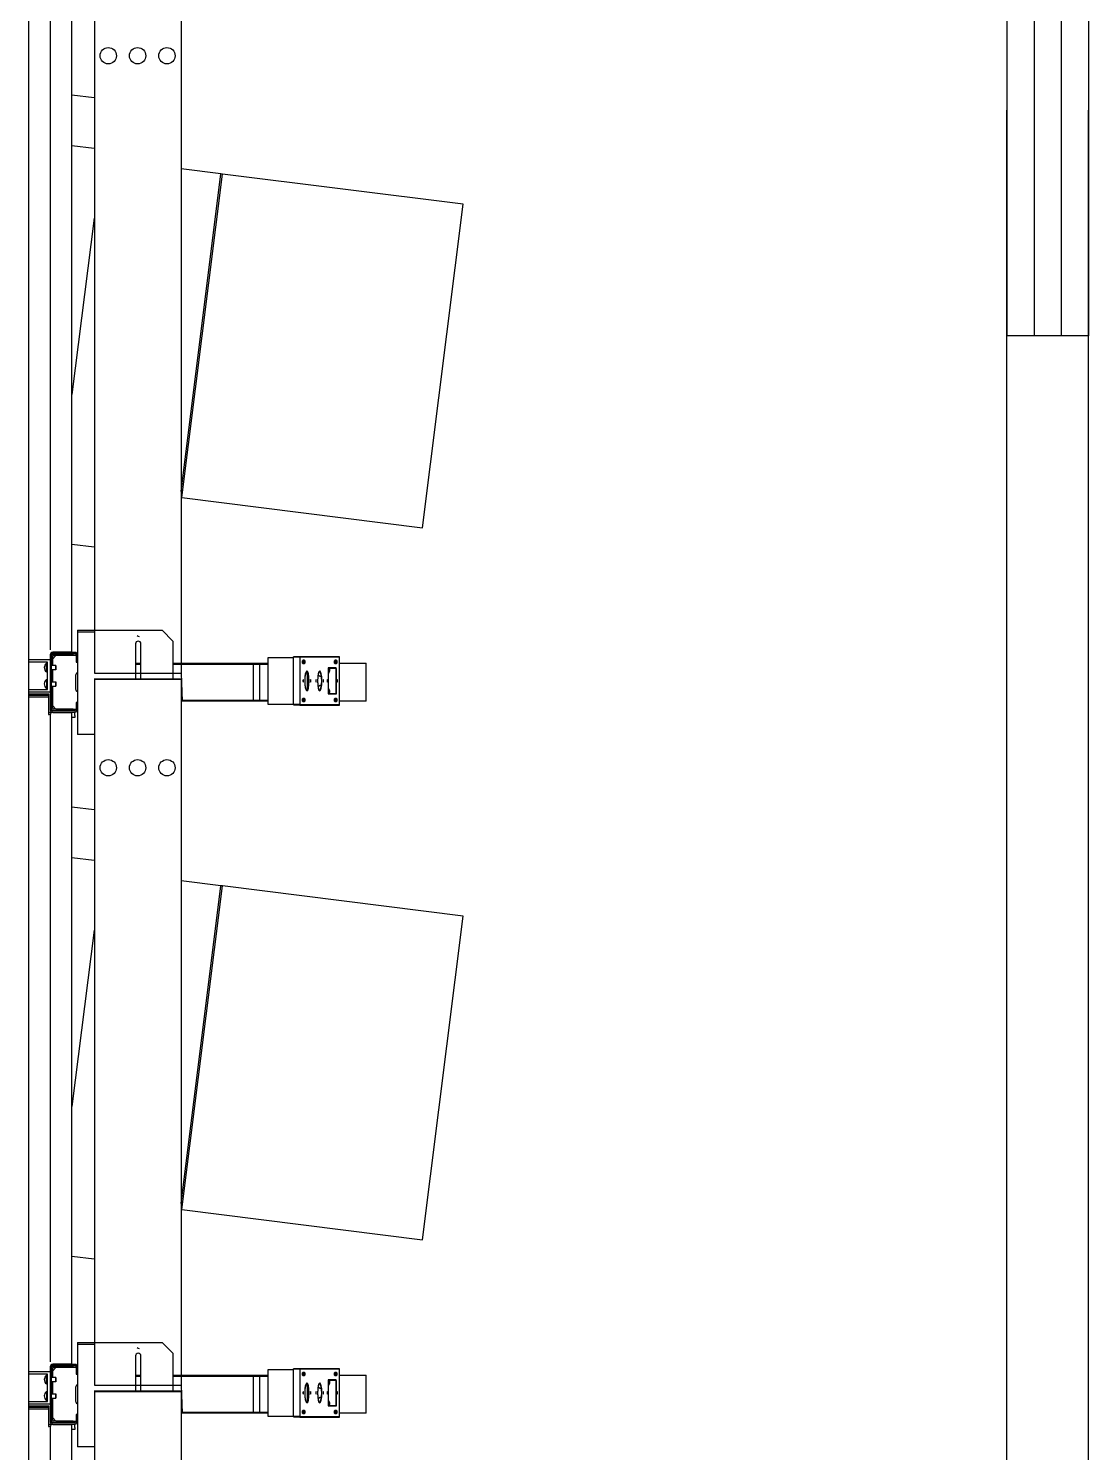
# Model space of a CAD drawing. Extents: x -22 to 17.7, y 1.4 to 35.6.
# Drawn here: x 5.417 to 7.367, y 5.03 to 7.65 of the extents above; entities that cross this region are included whole.
import ezdxf

# ---------------------------------------------------------------- set-up
doc = ezdxf.new("R2010")
doc.units = 0
doc.header["$LTSCALE"] = 0.02
doc.layers.add('ARCOND_BASE', color=7, linetype='CONTINUOUS')

msp = doc.modelspace()

# ---------------------------------------------------------------- linework, layer by layer
at = {"layer": 'ARCOND_BASE'}
for p, q in [((7.2174, 8.7633), (7.2174, 7.0844)), ((7.2674, 8.7633), (7.2674, 7.0844)), ((7.3174, 7.0844), (7.3174, 8.7633)), ((7.3674, 8.7633), (7.3674, 7.0844)), ((5.4174, 7.7573), (5.4174, 6.4472)), ((5.539, 7.7621), (5.539, 6.4639)), ((5.6981, 7.763), (5.6981, 6.4639)), ((5.4574, 7.6978), (5.4574, 6.5067)), ((5.4974, 6.5072), (5.4974, 7.6973)), ((5.4974, 7.5282), (5.5381, 7.523)), ((7.2174, 2.9591), (7.2174, 7.4996)), ((7.3674, 2.8969), (7.3674, 7.4996)), ((5.5381, 7.4292), (5.4974, 7.4343)), ((5.7714, 7.3828), (5.6981, 7.392)), ((5.6981, 6.7983), (5.7714, 7.3828)), ((5.6997, 6.7871), (5.7744, 7.3824)), ((5.7744, 7.3824), (5.7714, 7.3828)), ((6.2169, 7.3269), (5.7744, 7.3824)), ((6.1422, 6.7316), (6.2169, 7.3269)), ((5.5381, 7.3009), (5.4974, 6.9765)), ((7.3674, 7.0844), (7.2174, 7.0844)), ((5.6981, 6.7873), (5.6997, 6.7871)), ((5.6997, 6.7871), (6.1422, 6.7316)), ((5.4974, 6.7016), (5.5381, 6.6965)), ((5.5074, 6.5428), (5.6631, 6.5428)), ((5.5074, 6.5428), (5.5074, 6.3508)), ((5.5074, 6.5397), (5.5381, 6.5397)), ((5.5074, 6.5397), (5.5074, 6.4977)), ((5.6831, 6.5228), (5.6631, 6.5428)), ((5.4974, 6.5027), (5.4619, 6.5027)), ((5.5029, 6.5022), (5.4619, 6.5022)), ((5.5029, 6.5022), (5.4619, 6.5022)), ((5.4619, 6.5), (5.5029, 6.5)), ((5.4619, 6.5), (5.5029, 6.5)), ((5.4996, 6.4992), (5.4641, 6.4992)), ((5.4996, 6.4992), (5.4641, 6.4992)), ((5.4974, 6.5027), (5.4974, 6.5072)), ((5.4996, 6.497), (5.4996, 6.4992)), ((5.4996, 6.497), (5.4996, 6.4992)), ((5.5074, 6.5022), (5.5074, 6.4977)), ((5.5074, 6.5022), (5.5074, 6.5022)), ((5.6142, 6.5178), (5.6142, 6.4529)), ((5.6242, 6.4529), (5.6242, 6.5178)), ((5.6831, 6.5228), (5.6831, 6.4529)), ((5.4174, 6.4892), (5.4574, 6.4892)), ((5.4524, 6.4842), (5.4174, 6.4842)), ((5.4504, 6.4662), (5.4504, 6.4822)), ((5.4524, 6.4822), (5.4504, 6.4822)), ((5.4524, 6.4342), (5.4524, 6.4842)), ((5.4574, 6.4977), (5.4574, 6.3967)), ((5.4596, 6.3967), (5.4596, 6.4977)), ((5.4674, 6.4782), (5.4596, 6.4782)), ((5.4679, 6.4965), (5.4619, 6.4905)), ((5.4619, 6.4782), (5.4619, 6.4947)), ((5.4641, 6.497), (5.4996, 6.497)), ((5.4641, 6.497), (5.4996, 6.497)), ((5.4674, 6.4702), (5.4674, 6.4782)), ((5.4674, 6.4782), (5.4674, 6.4702)), ((5.4674, 6.4782), (5.4674, 6.4782)), ((5.5051, 6.4965), (5.4679, 6.4965)), ((5.5051, 6.4965), (5.4679, 6.4965)), ((5.5051, 6.4977), (5.5051, 6.4842)), ((5.5051, 6.4977), (5.5051, 6.4842)), ((5.5051, 6.4842), (5.5074, 6.4842)), ((5.5051, 6.4842), (5.5074, 6.4842)), ((5.5074, 6.4842), (5.5074, 6.4977)), ((5.5074, 6.4842), (5.5074, 6.4977)), ((5.5074, 6.4842), (5.5074, 6.4102)), ((5.6142, 6.4822), (5.6242, 6.4822)), ((5.6242, 6.48), (5.6142, 6.48)), ((5.6831, 6.4822), (5.8577, 6.4822)), ((5.8577, 6.48), (5.6831, 6.48)), ((5.6981, 6.4822), (5.8578, 6.4822)), ((5.8578, 6.48), (5.6981, 6.48)), ((5.8315, 6.4145), (5.8315, 6.48)), ((5.8315, 6.4145), (5.8315, 6.48)), ((5.8424, 6.48), (5.8424, 6.4145)), ((5.8424, 6.48), (5.8424, 6.4145)), ((5.9049, 6.4922), (5.8577, 6.4922)), ((5.8577, 6.4922), (5.8577, 6.4072)), ((5.9049, 6.4922), (5.8578, 6.4922)), ((5.8578, 6.4922), (5.8578, 6.4072)), ((5.9166, 6.4941), (5.9049, 6.4941)), ((5.9049, 6.4061), (5.9049, 6.4941)), ((5.9166, 6.4933), (5.9049, 6.4933)), ((5.9049, 6.4563), (5.9049, 6.4933)), ((5.9166, 6.4941), (5.9166, 6.4061)), ((5.9895, 6.4941), (5.9166, 6.4941)), ((5.9166, 6.4933), (5.9166, 6.4053)), ((5.9895, 6.4933), (5.9166, 6.4933)), ((5.9253, 6.4876), (5.9219, 6.4876)), ((5.9253, 6.4868), (5.9219, 6.4868)), ((5.9219, 6.4826), (5.9253, 6.4826)), ((5.9219, 6.4818), (5.9253, 6.4818)), ((5.9836, 6.4736), (5.9688, 6.4736)), ((5.9688, 6.4736), (5.9688, 6.4266)), ((5.9688, 6.4728), (5.9688, 6.4258)), ((5.9837, 6.4728), (5.9688, 6.4728)), ((5.9842, 6.4876), (5.9808, 6.4876)), ((5.9842, 6.4868), (5.9808, 6.4868)), ((5.9808, 6.4826), (5.9842, 6.4826)), ((5.9808, 6.4818), (5.9842, 6.4818)), ((5.9828, 6.4736), (5.9828, 6.4266)), ((5.9828, 6.4728), (5.9828, 6.4258)), ((5.9836, 6.4266), (5.9836, 6.4736)), ((5.9837, 6.4258), (5.9837, 6.4728)), ((5.9895, 6.4061), (5.9895, 6.4941)), ((5.9895, 6.4053), (5.9895, 6.4933)), ((5.9895, 6.4822), (6.0384, 6.4822)), ((5.9895, 6.4822), (6.0384, 6.4822)), ((6.0384, 6.4122), (6.0384, 6.4822)), ((6.0384, 6.4122), (6.0384, 6.4822)), ((5.4174, 6.4472), (5.4174, 5.1371)), ((5.4524, 6.4662), (5.4504, 6.4662)), ((5.4504, 6.4522), (5.4504, 6.4362)), ((5.4504, 6.4522), (5.4524, 6.4522)), ((5.4674, 6.4702), (5.4596, 6.4702)), ((5.4596, 6.4482), (5.4674, 6.4482)), ((5.4619, 6.4482), (5.4619, 6.4702)), ((5.4674, 6.4702), (5.4674, 6.4702)), ((5.4674, 6.4402), (5.4674, 6.4482)), ((5.4674, 6.4482), (5.4674, 6.4402)), ((5.4674, 6.4482), (5.4674, 6.4482)), ((5.5039, 6.4597), (5.5039, 6.4347)), ((5.6981, 6.4529), (5.5381, 6.4529)), ((5.539, 6.4639), (5.6981, 6.4639)), ((5.539, 6.452), (5.539, 5.1538)), ((5.6972, 6.452), (5.539, 6.452)), ((5.6981, 6.4639), (5.7001, 6.4122)), ((5.6981, 6.4529), (5.6981, 5.1538)), ((5.9306, 6.4344), (5.9306, 6.4659)), ((5.9306, 6.4336), (5.9306, 6.4651)), ((5.4174, 6.4342), (5.4524, 6.4342)), ((5.4574, 6.4292), (5.4174, 6.4292)), ((5.4549, 6.4251), (5.4174, 6.4251)), ((5.4174, 6.4236), (5.4549, 6.4236)), ((5.4174, 6.4204), (5.4544, 6.4204)), ((5.4504, 6.4362), (5.4524, 6.4362)), ((5.4544, 6.4204), (5.4544, 6.3877)), ((5.4549, 6.4236), (5.4549, 6.4251)), ((5.4549, 6.3922), (5.4549, 6.4236)), ((5.4596, 6.4402), (5.4674, 6.4402)), ((5.4619, 6.3997), (5.4619, 6.4402)), ((5.4674, 6.4402), (5.4674, 6.4402)), ((5.9688, 6.4266), (5.9836, 6.4266)), ((5.9688, 6.4258), (5.9837, 6.4258)), ((5.4619, 6.404), (5.4679, 6.398)), ((5.5029, 6.3945), (5.4619, 6.3945)), ((5.4996, 6.3975), (5.4641, 6.3975)), ((5.4641, 6.3952), (5.4996, 6.3952)), ((5.4679, 6.398), (5.5051, 6.398)), ((5.4996, 6.3952), (5.4996, 6.3975)), ((5.5074, 6.4102), (5.5051, 6.4102)), ((5.5051, 6.4102), (5.5051, 6.3967)), ((5.5074, 6.3967), (5.5074, 6.4102)), ((5.5074, 6.3967), (5.5074, 6.3922)), ((5.6981, 6.4145), (5.8577, 6.4145)), ((5.8577, 6.4122), (5.6981, 6.4122)), ((5.7001, 6.4145), (5.8578, 6.4145)), ((5.8578, 6.4122), (5.7001, 6.4122)), ((5.8577, 6.4072), (5.9049, 6.4072)), ((5.8578, 6.4072), (5.9049, 6.4072)), ((5.9166, 6.4061), (5.9049, 6.4061)), ((5.9166, 6.4053), (5.9049, 6.4053)), ((5.9166, 6.4061), (5.9895, 6.4061)), ((5.9166, 6.4053), (5.9895, 6.4053)), ((5.9253, 6.4176), (5.9219, 6.4176)), ((5.9253, 6.4168), (5.9219, 6.4168)), ((5.9219, 6.4126), (5.9253, 6.4126)), ((5.9219, 6.4118), (5.9253, 6.4118)), ((5.9842, 6.4176), (5.9808, 6.4176)), ((5.9842, 6.4168), (5.9808, 6.4168)), ((5.9808, 6.4126), (5.9842, 6.4126)), ((5.9808, 6.4118), (5.9842, 6.4118)), ((6.0384, 6.4122), (5.9895, 6.4122)), ((6.0384, 6.4122), (5.9895, 6.4122)), ((5.4544, 6.3922), (5.4619, 6.3922)), ((5.4544, 6.3877), (5.4556, 6.3877)), ((5.4574, 6.3877), (5.4556, 6.3877)), ((5.4574, 6.3877), (5.4574, 5.1966)), ((5.4619, 6.3922), (5.5029, 6.3922)), ((5.4619, 6.3917), (5.4974, 6.3917)), ((5.4974, 6.3872), (5.4974, 6.3917)), ((5.4974, 5.1971), (5.4974, 6.3872)), ((5.5029, 6.3822), (5.4974, 6.3822)), ((5.5029, 6.3862), (5.5029, 6.3922)), ((5.5029, 6.3862), (5.5029, 6.3822)), ((5.5074, 6.3922), (5.5074, 6.3922)), ((5.5381, 6.3508), (5.5074, 6.3508)), ((5.4974, 6.2181), (5.5381, 6.213)), ((5.5381, 6.1191), (5.4974, 6.1242)), ((5.7714, 6.0727), (5.6981, 6.0819)), ((5.6981, 5.4882), (5.7714, 6.0727)), ((5.6997, 5.477), (5.7744, 6.0724)), ((5.7744, 6.0724), (5.7714, 6.0727)), ((6.2169, 6.0168), (5.7744, 6.0724)), ((6.1422, 5.4215), (6.2169, 6.0168)), ((5.5381, 5.9908), (5.4974, 5.6664)), ((5.6981, 5.4772), (5.6997, 5.477)), ((5.6997, 5.477), (6.1422, 5.4215)), ((5.4974, 5.3915), (5.5381, 5.3864)), ((5.5074, 5.2327), (5.6631, 5.2327)), ((5.5074, 5.2327), (5.5074, 5.0407)), ((5.5074, 5.2296), (5.5381, 5.2296)), ((5.5074, 5.2296), (5.5074, 5.1876)), ((5.6831, 5.2127), (5.6631, 5.2327)), ((5.4974, 5.1926), (5.4619, 5.1926)), ((5.5029, 5.1921), (5.4619, 5.1921)), ((5.5029, 5.1921), (5.4619, 5.1921)), ((5.4619, 5.1899), (5.5029, 5.1899)), ((5.4619, 5.1899), (5.5029, 5.1899)), ((5.4996, 5.1891), (5.4641, 5.1891)), ((5.4996, 5.1891), (5.4641, 5.1891)), ((5.4974, 5.1926), (5.4974, 5.1971)), ((5.4996, 5.1869), (5.4996, 5.1891)), ((5.4996, 5.1869), (5.4996, 5.1891)), ((5.5074, 5.1921), (5.5074, 5.1876)), ((5.5074, 5.1921), (5.5074, 5.1921)), ((5.6142, 5.2077), (5.6142, 5.1428)), ((5.6242, 5.1428), (5.6242, 5.2077)), ((5.6831, 5.2127), (5.6831, 5.1428)), ((5.4174, 5.1791), (5.4574, 5.1791)), ((5.4524, 5.1741), (5.4174, 5.1741)), ((5.4504, 5.1561), (5.4504, 5.1721)), ((5.4524, 5.1721), (5.4504, 5.1721)), ((5.4524, 5.1241), (5.4524, 5.1741)), ((5.4574, 5.1876), (5.4574, 5.0866)), ((5.4596, 5.0866), (5.4596, 5.1876)), ((5.4674, 5.1681), (5.4596, 5.1681)), ((5.4679, 5.1864), (5.4619, 5.1804)), ((5.4619, 5.1681), (5.4619, 5.1846)), ((5.4641, 5.1869), (5.4996, 5.1869)), ((5.4641, 5.1869), (5.4996, 5.1869)), ((5.4674, 5.1601), (5.4674, 5.1681)), ((5.4674, 5.1681), (5.4674, 5.1601)), ((5.4674, 5.1681), (5.4674, 5.1681)), ((5.5051, 5.1864), (5.4679, 5.1864)), ((5.5051, 5.1864), (5.4679, 5.1864)), ((5.5051, 5.1876), (5.5051, 5.1741)), ((5.5051, 5.1876), (5.5051, 5.1741)), ((5.5051, 5.1741), (5.5074, 5.1741)), ((5.5051, 5.1741), (5.5074, 5.1741)), ((5.5074, 5.1741), (5.5074, 5.1876)), ((5.5074, 5.1741), (5.5074, 5.1876)), ((5.5074, 5.1741), (5.5074, 5.1001)), ((5.6142, 5.1721), (5.6242, 5.1721)), ((5.6242, 5.1699), (5.6142, 5.1699)), ((5.6831, 5.1721), (5.8577, 5.1721)), ((5.8577, 5.1699), (5.6831, 5.1699)), ((5.6981, 5.1721), (5.8578, 5.1721)), ((5.8578, 5.1699), (5.6981, 5.1699)), ((5.8315, 5.1044), (5.8315, 5.1699)), ((5.8315, 5.1044), (5.8315, 5.1699)), ((5.8424, 5.1699), (5.8424, 5.1044)), ((5.8424, 5.1699), (5.8424, 5.1044)), ((5.9049, 5.1821), (5.8577, 5.1821)), ((5.8577, 5.1821), (5.8577, 5.0971)), ((5.9049, 5.1821), (5.8578, 5.1821)), ((5.8578, 5.1821), (5.8578, 5.0971)), ((5.9166, 5.184), (5.9049, 5.184)), ((5.9049, 5.096), (5.9049, 5.184)), ((5.9166, 5.1832), (5.9049, 5.1832)), ((5.9049, 5.1462), (5.9049, 5.1832)), ((5.9166, 5.184), (5.9166, 5.096)), ((5.9895, 5.184), (5.9166, 5.184)), ((5.9166, 5.1832), (5.9166, 5.0952)), ((5.9895, 5.1832), (5.9166, 5.1832)), ((5.9253, 5.1775), (5.9219, 5.1775)), ((5.9253, 5.1767), (5.9219, 5.1767)), ((5.9219, 5.1725), (5.9253, 5.1725)), ((5.9219, 5.1717), (5.9253, 5.1717)), ((5.9836, 5.1635), (5.9688, 5.1635)), ((5.9688, 5.1635), (5.9688, 5.1165)), ((5.9688, 5.1627), (5.9688, 5.1157)), ((5.9837, 5.1627), (5.9688, 5.1627)), ((5.9842, 5.1775), (5.9808, 5.1775)), ((5.9842, 5.1767), (5.9808, 5.1767)), ((5.9808, 5.1725), (5.9842, 5.1725)), ((5.9808, 5.1717), (5.9842, 5.1717)), ((5.9828, 5.1635), (5.9828, 5.1165)), ((5.9828, 5.1627), (5.9828, 5.1157)), ((5.9836, 5.1165), (5.9836, 5.1635)), ((5.9837, 5.1157), (5.9837, 5.1627)), ((5.9895, 5.096), (5.9895, 5.184)), ((5.9895, 5.0952), (5.9895, 5.1832)), ((5.9895, 5.1721), (6.0384, 5.1721)), ((5.9895, 5.1721), (6.0384, 5.1721)), ((6.0384, 5.1021), (6.0384, 5.1721)), ((6.0384, 5.1021), (6.0384, 5.1721)), ((5.4174, 5.1371), (5.4174, 3.827)), ((5.4524, 5.1561), (5.4504, 5.1561)), ((5.4504, 5.1421), (5.4504, 5.1261)), ((5.4504, 5.1421), (5.4524, 5.1421)), ((5.4674, 5.1601), (5.4596, 5.1601)), ((5.4596, 5.1381), (5.4674, 5.1381)), ((5.4619, 5.1381), (5.4619, 5.1601)), ((5.4674, 5.1601), (5.4674, 5.1601)), ((5.4674, 5.1301), (5.4674, 5.1381)), ((5.4674, 5.1381), (5.4674, 5.1301)), ((5.4674, 5.1381), (5.4674, 5.1381)), ((5.5039, 5.1496), (5.5039, 5.1246)), ((5.6981, 5.1428), (5.5381, 5.1428)), ((5.539, 5.1538), (5.6981, 5.1538)), ((5.539, 5.1419), (5.539, 3.8437)), ((5.6972, 5.1419), (5.539, 5.1419)), ((5.6981, 5.1538), (5.7001, 5.1021)), ((5.6981, 5.1428), (5.6981, 3.8437)), ((5.9306, 5.1243), (5.9306, 5.1558)), ((5.9306, 5.1235), (5.9306, 5.155)), ((5.4174, 5.1241), (5.4524, 5.1241)), ((5.4574, 5.1191), (5.4174, 5.1191)), ((5.4549, 5.115), (5.4174, 5.115)), ((5.4174, 5.1135), (5.4549, 5.1135)), ((5.4174, 5.1104), (5.4544, 5.1104)), ((5.4504, 5.1261), (5.4524, 5.1261)), ((5.4544, 5.1104), (5.4544, 5.0776)), ((5.4549, 5.1135), (5.4549, 5.115)), ((5.4549, 5.0821), (5.4549, 5.1135)), ((5.4596, 5.1301), (5.4674, 5.1301)), ((5.4619, 5.0896), (5.4619, 5.1301)), ((5.4674, 5.1301), (5.4674, 5.1301)), ((5.9688, 5.1165), (5.9836, 5.1165)), ((5.9688, 5.1157), (5.9837, 5.1157)), ((5.4619, 5.0939), (5.4679, 5.0879)), ((5.5029, 5.0844), (5.4619, 5.0844)), ((5.4996, 5.0874), (5.4641, 5.0874)), ((5.4641, 5.0851), (5.4996, 5.0851)), ((5.4679, 5.0879), (5.5051, 5.0879)), ((5.4996, 5.0851), (5.4996, 5.0874)), ((5.5074, 5.1001), (5.5051, 5.1001)), ((5.5051, 5.1001), (5.5051, 5.0866)), ((5.5074, 5.0866), (5.5074, 5.1001)), ((5.5074, 5.0866), (5.5074, 5.0821)), ((5.6981, 5.1044), (5.8577, 5.1044)), ((5.8577, 5.1021), (5.6981, 5.1021)), ((5.7001, 5.1044), (5.8578, 5.1044)), ((5.8578, 5.1021), (5.7001, 5.1021)), ((5.8577, 5.0971), (5.9049, 5.0971)), ((5.8578, 5.0971), (5.9049, 5.0971)), ((5.9166, 5.096), (5.9049, 5.096)), ((5.9166, 5.0952), (5.9049, 5.0952)), ((5.9166, 5.096), (5.9895, 5.096)), ((5.9166, 5.0952), (5.9895, 5.0952)), ((5.9253, 5.1075), (5.9219, 5.1075)), ((5.9253, 5.1067), (5.9219, 5.1067)), ((5.9219, 5.1025), (5.9253, 5.1025)), ((5.9219, 5.1017), (5.9253, 5.1017)), ((5.9842, 5.1075), (5.9808, 5.1075)), ((5.9842, 5.1067), (5.9808, 5.1067)), ((5.9808, 5.1025), (5.9842, 5.1025)), ((5.9808, 5.1017), (5.9842, 5.1017)), ((6.0384, 5.1021), (5.9895, 5.1021)), ((6.0384, 5.1021), (5.9895, 5.1021)), ((5.4544, 5.0821), (5.4619, 5.0821)), ((5.4544, 5.0776), (5.4556, 5.0776)), ((5.4574, 5.0776), (5.4556, 5.0776)), ((5.4574, 5.0776), (5.4574, 3.8865)), ((5.4619, 5.0821), (5.5029, 5.0821)), ((5.4619, 5.0816), (5.4974, 5.0816)), ((5.4974, 5.0771), (5.4974, 5.0816)), ((5.4974, 3.887), (5.4974, 5.0771)), ((5.5029, 5.0721), (5.4974, 5.0721)), ((5.5029, 5.0761), (5.5029, 5.0821)), ((5.5029, 5.0761), (5.5029, 5.0721)), ((5.5074, 5.0821), (5.5074, 5.0821)), ((5.5381, 5.0407), (5.5074, 5.0407))]:
    msp.add_line(p, q, dxfattribs=at)
for centre in [(5.5641, 7.6), (5.6181, 7.6), (5.6721, 7.6), (5.5641, 6.2899), (5.6181, 6.2899), (5.6721, 6.2899)]:
    msp.add_circle(centre, 0.015, dxfattribs=at)
for centre, radius, start, end in [((5.621, 6.537), 0.0055, 225.5774, 270), ((5.4619, 6.4977), 0.0045, 90, 180), ((5.4619, 6.4977), 0.00225, 90, 180), ((5.4641, 6.4947), 0.0045, 90, 180), ((5.5029, 6.4977), 0.0045, 0, 90), ((5.5029, 6.4977), 0.0045, 0, 90), ((5.5029, 6.4977), 0.00225, 0, 90), ((5.5029, 6.4977), 0.00225, 0, 90), ((5.6192, 6.5178), 0.005, 0, 180), ((5.4564, 6.4742), 0.01, 126.8699, 233.1301), ((5.4641, 6.4947), 0.00225, 90, 180), ((5.4564, 6.4442), 0.01, 126.8699, 233.1301), ((5.5089, 6.4597), 0.005, 107.4576, 180), ((5.5089, 6.4347), 0.005, 180, 252.5424), ((5.4619, 6.3967), 0.0045, 180, 270), ((5.4641, 6.3997), 0.0045, 180, 270), ((5.4619, 6.3967), 0.00225, 180, 270), ((5.4641, 6.3997), 0.00225, 180, 270), ((5.5029, 6.3967), 0.0045, 270, 0), ((5.5029, 6.3967), 0.00225, 270, 0), ((5.4619, 6.3872), 0.0045, 90, 180), ((5.621, 5.2269), 0.0055, 225.5774, 270), ((5.4619, 5.1876), 0.0045, 90, 180), ((5.4619, 5.1876), 0.00225, 90, 180), ((5.4641, 5.1846), 0.0045, 90, 180), ((5.5029, 5.1876), 0.0045, 0, 90), ((5.5029, 5.1876), 0.0045, 0, 90), ((5.5029, 5.1876), 0.00225, 0, 90), ((5.5029, 5.1876), 0.00225, 0, 90), ((5.6192, 5.2077), 0.005, 0, 180), ((5.4564, 5.1641), 0.01, 126.8699, 233.1301), ((5.4641, 5.1846), 0.00225, 90, 180), ((5.4564, 5.1341), 0.01, 126.8699, 233.1301), ((5.5089, 5.1496), 0.005, 107.4576, 180), ((5.5089, 5.1246), 0.005, 180, 252.5424), ((5.4619, 5.0866), 0.0045, 180, 270), ((5.4641, 5.0896), 0.0045, 180, 270), ((5.4619, 5.0866), 0.00225, 180, 270), ((5.4641, 5.0896), 0.00225, 180, 270), ((5.5029, 5.0866), 0.0045, 270, 0), ((5.5029, 5.0866), 0.00225, 270, 0), ((5.4619, 5.0771), 0.0045, 90, 180)]:
    msp.add_arc(centre, radius, start, end, dxfattribs=at)
at = {"layer": 'ARCOND_BASE', "extrusion": (-2.11873e-45, -7.88861e-31, -1)}
for centre, major_axis in [((5.9219, 6.4851), (0, 0.0025)), ((5.9244, 6.4851), (0, -0.0025)), ((5.9253, 6.4851), (0, -0.0025)), ((5.9808, 6.4851), (0, 0.0025)), ((5.9833, 6.4851), (0, -0.0025)), ((5.9842, 6.4851), (0, -0.0025)), ((5.9219, 6.4151), (0, 0.0025)), ((5.9244, 6.4151), (0, -0.0025)), ((5.9253, 6.4151), (0, -0.0025)), ((5.9808, 6.4151), (0, 0.0025)), ((5.9833, 6.4151), (0, -0.0025)), ((5.9842, 6.4151), (0, -0.0025)), ((5.9219, 5.175), (0, 0.0025)), ((5.9244, 5.175), (0, -0.0025)), ((5.9253, 5.175), (0, -0.0025)), ((5.9808, 5.175), (0, 0.0025)), ((5.9833, 5.175), (0, -0.0025)), ((5.9842, 5.175), (0, -0.0025)), ((5.9219, 5.105), (0, 0.0025)), ((5.9244, 5.105), (0, -0.0025)), ((5.9253, 5.105), (0, -0.0025)), ((5.9808, 5.105), (0, 0.0025)), ((5.9833, 5.105), (0, -0.0025)), ((5.9842, 5.105), (0, -0.0025))]:
    msp.add_ellipse(centre, major_axis=major_axis, ratio=0.224951, start_param=3.141593, end_param=6.283185, dxfattribs=at)
at = {"layer": 'ARCOND_BASE', "extrusion": (-2.16252e-45, -7.88861e-31, -1)}
for centre, major_axis in [((5.9219, 6.4843), (0, 0.0025)), ((5.9244, 6.4843), (0, -0.0025)), ((5.9253, 6.4843), (0, -0.0025)), ((5.9808, 6.4843), (0, 0.0025)), ((5.9833, 6.4843), (0, -0.0025)), ((5.9842, 6.4843), (0, -0.0025)), ((5.9219, 6.4143), (0, 0.0025)), ((5.9244, 6.4143), (0, -0.0025)), ((5.9253, 6.4143), (0, -0.0025)), ((5.9808, 6.4143), (0, 0.0025)), ((5.9833, 6.4143), (0, -0.0025)), ((5.9842, 6.4143), (0, -0.0025)), ((5.9219, 5.1742), (0, 0.0025)), ((5.9244, 5.1742), (0, -0.0025)), ((5.9253, 5.1742), (0, -0.0025)), ((5.9808, 5.1742), (0, 0.0025)), ((5.9833, 5.1742), (0, -0.0025)), ((5.9842, 5.1742), (0, -0.0025)), ((5.9219, 5.1042), (0, 0.0025)), ((5.9244, 5.1042), (0, -0.0025)), ((5.9253, 5.1042), (0, -0.0025)), ((5.9808, 5.1042), (0, 0.0025)), ((5.9833, 5.1042), (0, -0.0025)), ((5.9842, 5.1042), (0, -0.0025))]:
    msp.add_ellipse(centre, major_axis=major_axis, ratio=0.224951, start_param=3.141593, end_param=6.283185, dxfattribs=at)
at = {"layer": 'ARCOND_BASE', "extrusion": (-5.71555e-44, -1.18329e-30, -1)}
for centre in [(5.9227, 6.4847), (5.9227, 6.4847), (5.9817, 6.4847), (5.9817, 6.4847), (5.9227, 6.4147), (5.9227, 6.4147), (5.9817, 6.4147), (5.9817, 6.4147), (5.9227, 5.1746), (5.9227, 5.1746), (5.9817, 5.1746), (5.9817, 5.1746), (5.9227, 5.1046), (5.9227, 5.1046), (5.9817, 5.1046), (5.9817, 5.1046)]:
    msp.add_ellipse(centre, major_axis=(0, -0.00165), ratio=0.224951, start_param=3.141593, end_param=9.424778, dxfattribs=at)
at = {"layer": 'ARCOND_BASE', "extrusion": (-5.7139e-44, -1.18329e-30, -1)}
for centre, start_param, end_param in [((5.9587, 6.4692), 4.352704, 5.304046), ((5.9587, 6.4692), 4.420269, 5.304046), ((5.9587, 6.4692), 0.229969, 0.820844), ((5.9587, 6.4692), 0.236922, 0.807005), ((5.9587, 6.4302), 2.320749, 2.911624), ((5.9587, 6.4302), 2.334587, 2.90467), ((5.9587, 6.4302), 4.120732, 5.004509), ((5.9587, 6.4302), 4.120732, 5.072074), ((5.9587, 5.1591), 4.352704, 5.304046), ((5.9587, 5.1591), 4.420269, 5.304046), ((5.9587, 5.1591), 0.229969, 0.820844), ((5.9587, 5.1591), 0.236922, 0.807005), ((5.9587, 5.1201), 2.320749, 2.911624), ((5.9587, 5.1201), 2.334587, 2.90467), ((5.9587, 5.1201), 4.120732, 5.004509), ((5.9587, 5.1201), 4.120732, 5.072074)]:
    msp.add_ellipse(centre, major_axis=(0, -0.0125), ratio=0.97437, start_param=start_param, end_param=end_param, dxfattribs=at)
at = {"layer": 'ARCOND_BASE', "extrusion": (-3.1781e-45, -1.18329e-30, -1)}
for centre in [(5.9227, 6.4501), (5.9364, 6.4501), (5.9462, 6.4501), (5.9599, 6.4501), (5.967, 6.4501), (5.9855, 6.4501), (5.9227, 5.14), (5.9364, 5.14), (5.9462, 5.14), (5.9599, 5.14), (5.967, 5.14), (5.9855, 5.14)]:
    msp.add_ellipse(centre, major_axis=(0, -0.002), ratio=0.224951, start_param=3.141593, end_param=9.424778, dxfattribs=at)
at = {"layer": 'ARCOND_BASE', "extrusion": (-3.22736e-45, -1.18329e-30, -1)}
for centre in [(5.9227, 6.4493), (5.9364, 6.4493), (5.9462, 6.4493), (5.9599, 6.4493), (5.967, 6.4493), (5.9855, 6.4493), (5.9227, 5.1392), (5.9364, 5.1392), (5.9462, 5.1392), (5.9599, 5.1392), (5.967, 5.1392), (5.9855, 5.1392)]:
    msp.add_ellipse(centre, major_axis=(0, -0.002), ratio=0.224951, start_param=3.141593, end_param=9.424778, dxfattribs=at)
at = {"layer": 'ARCOND_BASE', "extrusion": (-1.05937e-45, -3.9443e-31, -1)}
for centre, start_param, end_param in [((5.9295, 6.4501), 3.141593, 9.424778), ((5.9287, 6.4501), 3.250092, 4.712389), ((5.9287, 6.4501), 4.712389, 6.174686), ((5.9531, 6.4501), 3.141593, 9.424778), ((5.9522, 6.4501), 3.250092, 4.712389), ((5.9522, 6.4501), 4.712389, 6.174686), ((5.9295, 5.14), 3.141593, 9.424778), ((5.9287, 5.14), 3.250092, 4.712389), ((5.9287, 5.14), 4.712389, 6.174686), ((5.9531, 5.14), 3.141593, 9.424778), ((5.9522, 5.14), 3.250092, 4.712389), ((5.9522, 5.14), 4.712389, 6.174686)]:
    msp.add_ellipse(centre, major_axis=(0, -0.018), ratio=0.224951, start_param=start_param, end_param=end_param, dxfattribs=at)
at = {"layer": 'ARCOND_BASE', "extrusion": (-2.15158e-45, -7.88861e-31, -1)}
for centre, start_param, end_param in [((5.9296, 6.4493), 3.141593, 9.424778), ((5.9287, 6.4493), 3.250092, 4.712389), ((5.9287, 6.4493), 4.712389, 6.174686), ((5.9531, 6.4493), 3.141593, 9.424778), ((5.9522, 6.4493), 3.250092, 4.712389), ((5.9522, 6.4493), 4.712389, 6.174686), ((5.9296, 5.1392), 3.141593, 9.424778), ((5.9287, 5.1392), 3.250092, 4.712389), ((5.9287, 5.1392), 4.712389, 6.174686), ((5.9531, 5.1392), 3.141593, 9.424778), ((5.9522, 5.1392), 3.250092, 4.712389), ((5.9522, 5.1392), 4.712389, 6.174686)]:
    msp.add_ellipse(centre, major_axis=(0, -0.018), ratio=0.224951, start_param=start_param, end_param=end_param, dxfattribs=at)

doc.saveas('drawing.dxf')
